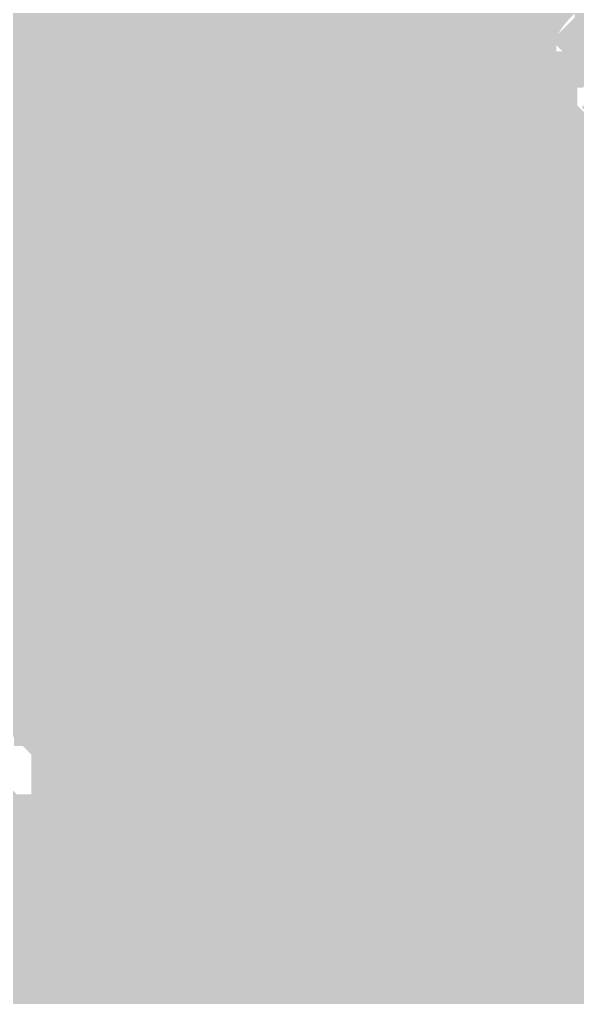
# Model space of a CAD drawing. Extents: x -5 to 157, y -120 to 103.
# Drawn here: x 20.86 to 25.53, y 2.99 to 11.19 of the extents above; entities that cross this region are included whole.
import ezdxf

# ---------------------------------------------------------------- set-up
doc = ezdxf.new("R2010")
doc.units = 0
doc.header["$MEASUREMENT"] = 0
doc.layers.get('0').update_dxf_attribs({"linetype": 'CONTINUOUS'})
for name, color, linetype in [('22-304-2_BOT', 7, 'CONTINUOUS'), ('22-304-2_DRD', 7, 'CONTINUOUS'), ('22-304-2_DRL', 2, 'CONTINUOUS'), ('22-304-2_IN1', 4, 'CONTINUOUS'), ('22-304-2_IN2', 3, 'CONTINUOUS'), ('22-304-2_SMB', 5, 'CONTINUOUS'), ('22-304-2_SPB', 14, 'CONTINUOUS'), ('22-304-2_SSB', 12, 'CONTINUOUS'), ('22-304-2_TOP', 13, 'CONTINUOUS'), ('THRUHOLE_TAP', 7, 'CONTINUOUS')]:
    doc.layers.add(name, color=color, linetype=linetype)

# ---------------------------------------------------------------- blocks, each defined once
blk = doc.blocks.new('RECTANGLE_3')
blk.add_solid([(0.4826, 0.4064), (0.4826, -0.4064), (-0.4826, 0.4064), (-0.4826, -0.4064)])
blk = doc.blocks.new('ROUND_39')
at = {"const_width": 0.40005}
blk.add_lwpolyline([(-0.200024, 0, 1), (0.200024, 0, 1)], format="xyb", close=True, dxfattribs=at)
blk = doc.blocks.new('RECTANGLE_47')
blk.add_solid([(0.4064, 0.4826), (0.4064, -0.4826), (-0.4064, 0.4826), (-0.4064, -0.4826)])
blk = doc.blocks.new('ROUND_88')
at = {"const_width": 0.10033}
blk.add_lwpolyline([(-0.050164, 0, 1), (0.050164, 0, 1)], format="xyb", close=True, dxfattribs=at)
blk = doc.blocks.new('ROUND_42')
at = {"const_width": 0.40005}
blk.add_lwpolyline([(-0.200024, 0, 1), (0.200024, 0, 1)], format="xyb", close=True, dxfattribs=at)
blk = doc.blocks.new('ROUND_80')
at = {"const_width": 0.10033}
blk.add_lwpolyline([(-0.050164, 0, 1), (0.050164, 0, 1)], format="xyb", close=True, dxfattribs=at)

msp = doc.modelspace()

# ---------------------------------------------------------------- linework, layer by layer
at = {"layer": '22-304-2_BOT'}
for points, const_width in [([(23.2156, 12.20216), (23.2156, 10.4394)], 0.254), ([(23.3426, 12.20216), (23.3426, 9.2456)], 0.254), ([(23.5712, 12.20216), (23.5712, 9.2456)], 0.254), ([(23.7998, 12.20216), (23.7998, 9.2456)], 0.254), ([(24.0284, 12.20216), (24.0284, 9.2456)], 0.254), ([(24.257, 12.20216), (24.257, 9.2456)], 0.254), ([(24.4856, 12.20216), (24.4856, 9.2456)], 0.254), ([(24.7142, 12.20216), (24.7142, 9.2456)], 0.254), ([(24.9428, 12.20216), (24.9428, 9.2456)], 0.254), ([(25.1714, 12.20216), (25.1714, 10.9474)], 0.254), ([(25.25014, 11.1252), (23.2156, 11.1252)], 0.254), ([(25.15616, 10.8966), (23.2156, 10.8966)], 0.254), ([(25.12822, 10.668), (23.2156, 10.668)], 0.254), ([(24.13, 10.668), (24.13, 8.3312)], 0.254), ([(21.3868, 10.4394), (21.05406, 10.4394)], 0.254), ([(21.2852, 10.4394), (21.2852, 9.2456)], 0.254), ([(21.5138, 10.4394), (21.5138, 9.2456)], 0.254), ([(21.7424, 10.4394), (21.7424, 9.2456)], 0.254), ([(23.2156, 10.4394), (21.7932, 10.4394)], 0.254), ([(25.15616, 10.4394), (21.7932, 10.4394)], 0.254), ([(21.971, 10.4394), (21.971, 9.2456)], 0.254), ([(22.1996, 10.4394), (22.1996, 9.2456)], 0.254), ([(22.4282, 10.4394), (22.4282, 9.2456)], 0.254), ([(22.6568, 10.4394), (22.6568, 9.2456)], 0.254), ([(22.8854, 10.4394), (22.8854, 9.2456)], 0.254), ([(23.114, 10.4394), (23.114, 9.2456)], 0.254), ([(25.1714, 10.3886), (25.1714, 9.2456)], 0.254), ([(25.2095, 10.28954), (25.2095, 9.2456)], 0.254), ([(25.2095, 10.28954), (25.2095, 9.2456)], 0.254), ([(25.2095, 10.2108), (21.17344, 10.2108)], 0.254), ([(25.2095, 9.9822), (21.22424, 9.9822)], 0.254), ([(25.2095, 9.7536), (21.21408, 9.7536)], 0.254), ([(25.2095, 9.525), (21.14296, 9.525)], 0.254), ([(21.0566, 9.37514), (21.0566, 9.2456)], 0.254), ([(21.2344, 9.2456), (20.955, 9.2456)], 0.254), ([(25.2095, 9.2964), (20.9931, 9.2964)], 0.254), ([(21.3106, 9.2456), (21.2344, 9.2456)], 0.254), ([(23.1394, 9.2456), (21.3106, 9.2456)], 0.254), ([(22.225, 9.1821), (22.225, 8.3312)], 0.381), ([(23.2156, 9.2456), (23.1394, 9.2456)], 0.254), ([(25.0444, 9.2456), (23.2156, 9.2456)], 0.254), ([(24.13, 9.1821), (24.13, 8.3312)], 0.381), ([(25.1206, 9.2456), (25.0444, 9.2456)], 0.254), ([(25.2095, 9.2456), (25.1206, 9.2456)], 0.254), ([(24.13, 8.3312), (24.13, 8.382), (24.0792, 8.3312), (22.225, 8.3312)], 0.254), ([(24.13, 8.3312), (22.225, 8.3312)], 0.254), ([(22.225, 6.9088), (20.32, 6.9088)], 0.254), ([(22.225, 6.9088), (21.91766, 6.60146), (21.91766, 1.905)], 0.254), ([(24.13, 6.9088), (23.4188, 6.1976), (23.4188, 1.905)], 0.254), ([(26.035, 6.9088), (24.13, 6.9088)], 0.254), ([(27.94, 6.604), (27.94, 5.461), (27.178, 4.699), (26.797, 4.699), (24.91994, 2.82194), (24.91994, 1.905)], 0.254), ([(24.41956, 1.905), (24.41956, 3.08356), (26.924, 5.588)], 0.254)]:
    msp.add_lwpolyline(points, dxfattribs=dict(at, const_width=const_width))
at = {"layer": '22-304-2_BOT', "const_width": 0.254}
for points in [[(26.035, 11.57478, 0.4142136), (25.12822, 10.668)], [(25.12822, 10.668, 0.1078828), (25.21072, 10.2901)], [(21.22678, 9.906, 0.1584012), (21.05357, 10.43904)], [(20.955, 9.2583, 0.2014867), (21.22705, 9.906)]]:
    msp.add_lwpolyline(points, format="xyb", dxfattribs=at)
at = {"layer": '22-304-2_DRD', "const_width": 0.254}
for points in [[(23.876, 11.303), (23.495, 10.922)], [(24.384, 11.303), (23.876, 11.303)], [(24.765, 10.922), (24.384, 11.303)], [(25.781, 11.303), (25.4, 10.922)], [(25.781, 11.303), (25.4, 10.922)], [(23.876, 11.049), (23.876, 10.922)], [(24.003, 11.049), (23.876, 11.049)], [(24.003, 10.922), (24.003, 11.049)], [(24.257, 11.049), (24.257, 10.922)], [(24.384, 11.049), (24.257, 11.049)], [(24.384, 10.922), (24.384, 11.049)], [(23.495, 10.922), (23.495, 10.414)], [(23.876, 10.922), (24.003, 10.922)], [(24.257, 10.922), (24.384, 10.922)], [(24.765, 10.414), (24.765, 10.922)], [(25.4, 10.922), (25.4, 10.414)], [(25.4, 10.922), (25.4, 10.414)], [(20.955, 10.16), (20.574, 10.541)], [(24.003, 10.287), (23.749, 10.541)], [(24.511, 10.541), (24.257, 10.287)], [(25.908, 10.287), (25.654, 10.541)], [(25.908, 10.287), (25.654, 10.541)], [(23.495, 10.414), (23.876, 10.033)], [(24.384, 10.033), (24.765, 10.414)], [(25.4, 10.414), (25.781, 10.033)], [(25.4, 10.414), (25.781, 10.033)], [(24.257, 10.287), (24.003, 10.287)], [(20.955, 9.652), (20.955, 10.16)], [(23.876, 10.033), (24.384, 10.033)], [(20.574, 9.271), (20.955, 9.652)], [(21.082, 5.08), (20.701, 5.461)], [(21.082, 4.572), (21.082, 5.08)], [(20.828, 4.699), (20.574, 4.445)], [(20.701, 4.191), (21.082, 4.572)]]:
    msp.add_lwpolyline(points, dxfattribs=at)
at = {"layer": '22-304-2_IN1', "const_width": 0.254}
for points in [[(23.4442, 10.922), (18.415, 10.922)], [(20.9042, 10.922), (20.9042, 5.39496)], [(21.1328, 10.922), (21.1328, 5.07492)], [(21.3614, 10.922), (21.3614, 0.4191)], [(21.59, 10.922), (21.59, 0.26924)], [(21.8186, 10.922), (21.8186, -1.53416)], [(22.0472, 10.922), (22.0472, -1.36906)], [(22.2758, 10.922), (22.2758, -1.30556)], [(22.5044, 10.922), (22.5044, -1.31826)], [(22.733, 10.922), (22.733, -1.4097)], [(22.9616, 10.922), (22.9616, -1.63068)], [(23.1902, 10.922), (23.1902, -16.002)], [(23.4188, 10.922), (23.4188, 10.83056)], [(25.3492, 10.922), (24.81326, 10.922)], [(25.019, 10.922), (25.019, -15.7607)], [(25.2476, 10.922), (25.2476, -4.00812)], [(23.40356, 10.7442), (18.415, 10.7442)], [(25.30856, 10.7442), (24.85644, 10.7442)], [(23.41626, 10.5156), (18.81632, 10.5156)], [(23.4188, 10.5029), (23.4188, -16.002)], [(25.32126, 10.5156), (24.84374, 10.5156)], [(23.5077, 10.287), (19.0373, 10.287)], [(25.4127, 10.287), (24.7523, 10.287)], [(24.7904, 10.35812), (24.7904, -15.98168)], [(23.6474, 10.11936), (23.6474, -16.002)], [(25.4762, 10.1981), (25.4762, -2.29108)], [(23.72868, 10.0584), (19.12874, 10.0584)], [(25.63368, 10.0584), (24.53132, 10.0584)], [(24.5618, 10.07872), (24.5618, -16.002)], [(23.876, 9.9822), (23.876, -16.002)], [(24.3332, 9.96696), (24.3332, -16.002)], [(24.1046, 9.93902), (24.1046, -16.002)], [(28.58008, 9.8298), (19.14144, 9.8298)], [(28.26004, 9.6012), (19.07794, 9.6012)], [(28.13558, 9.3726), (18.91284, 9.3726)], [(28.10002, 9.144), (18.415, 9.144)], [(28.13558, 8.9154), (18.415, 8.9154)], [(28.26004, 8.6868), (18.415, 8.6868)], [(28.39212, 8.4582), (18.415, 8.4582)], [(28.19146, 8.2296), (18.415, 8.2296)], [(28.11018, 8.001), (18.415, 8.001)], [(28.1051, 7.7724), (18.415, 7.7724)], [(28.17876, 7.5438), (18.415, 7.5438)], [(27.7749, 7.3152), (18.415, 7.3152)], [(27.39136, 7.0866), (18.415, 7.0866)], [(27.2542, 6.858), (18.415, 6.858)], [(27.21102, 6.6294), (18.415, 6.6294)], [(27.23896, 6.4008), (18.415, 6.4008)], [(26.48712, 6.1722), (18.415, 6.1722)], [(26.28646, 5.9436), (18.415, 5.9436)], [(26.20518, 5.715), (18.415, 5.715)], [(26.2001, 5.4864), (20.75688, 5.4864)], [(26.27376, 5.2578), (21.03374, 5.2578)], [(26.4541, 5.0292), (21.14804, 5.0292)], [(32.004, 4.8006), (21.17598, 4.8006)], [(32.004, 4.572), (21.13026, 4.572)], [(21.1328, 4.57708), (21.1328, 0.47244)], [(32.004, 4.3434), (20.9931, 4.3434)], [(20.9042, 4.25704), (20.9042, 0.45466)], [(32.004, 4.1148), (20.60956, 4.1148)], [(32.004, 3.8862), (15.52956, 3.8862)], [(32.004, 3.6576), (15.9131, 3.6576)], [(32.004, 3.429), (16.05026, 3.429)], [(32.004, 3.2004), (16.09598, 3.2004)], [(32.004, 2.9718), (16.06804, 2.9718)]]:
    msp.add_lwpolyline(points, dxfattribs=at)
for points in [[(23.4442, 10.922, 0.0889096), (23.39868, 10.668)], [(24.85898, 10.668, 0.0892146), (24.81329, 10.92201)], [(25.3492, 10.922, 0.0889096), (25.30368, 10.668)], [(23.40102, 10.668, 0.4142136), (24.13, 9.93902)], [(24.13, 9.93902, 0.4142136), (24.85898, 10.668)], [(25.30602, 10.668, 0.4142136), (26.035, 9.93902)], [(21.17598, 4.826, 0.4142136), (20.447, 5.55498)], [(20.447, 4.09702, 0.4142136), (21.17598, 4.826)]]:
    msp.add_lwpolyline(points, format="xyb", dxfattribs=at)
at = {"layer": '22-304-2_IN2', "const_width": 0.254}
for points in [[(24.4856, 46.21276), (24.4856, -22.86762)], [(24.7142, 31.63062), (24.7142, -22.86762)], [(24.9428, 31.41472), (24.9428, -3.97002)], [(25.1714, 31.29534), (25.1714, 11.22172)], [(24.257, 31.09722), (24.257, -22.86762)], [(24.0284, 30.58414), (24.0284, -22.86762)], [(23.7998, 30.38094), (23.7998, -22.86762)], [(23.5712, 20.09902), (23.5712, -22.86762)], [(23.3426, 19.73326), (23.3426, -1.76276)], [(23.114, 19.55546), (23.114, -1.34366)], [(22.8854, 18.96364), (22.8854, -1.1557)], [(22.6568, 15.20952), (22.6568, -1.05156)], [(20.828, 15.10792), (20.828, 10.79754)], [(22.4282, 14.88186), (22.4282, -1.00838)], [(21.0566, 14.83614), (21.0566, 10.61974)], [(22.1996, 14.71422), (22.1996, -1.016)], [(21.2852, 14.68882), (21.2852, 10.25398)], [(21.971, 14.62532), (21.971, -1.0795)], [(21.5138, 14.61516), (21.5138, -1.44018)], [(21.7424, 14.59484), (21.7424, -1.2065)], [(25.11552, 11.1252), (17.10944, 11.1252)], [(25.03424, 10.8966), (20.5867, 10.8966)], [(25.00884, 10.668), (21.0058, 10.668)], [(25.03424, 10.4394), (21.1963, 10.4394)], [(25.11552, 10.2108), (21.30044, 10.2108)], [(25.1714, 10.11428), (25.1714, -3.60426)], [(25.27046, 9.9822), (21.34362, 9.9822)], [(25.4, 9.86028), (25.4, -3.42646)], [(25.56764, 9.7536), (21.33346, 9.7536)], [(25.6286, 9.72566), (25.6286, -3.32994)], [(21.2852, 9.55802), (21.2852, 5.41782)], [(27.8765, 9.525), (21.2725, 9.525)], [(27.813, 9.2964), (21.1455, 9.2964)], [(21.0566, 9.19226), (21.0566, 5.6515)], [(27.80538, 9.0678), (20.91182, 9.0678)], [(20.828, 9.01446), (20.828, 5.7785)], [(27.84856, 8.8392), (13.42644, 8.8392)], [(27.9527, 8.6106), (13.3223, 8.6106)], [(27.93746, 8.382), (13.46454, 8.382)], [(27.84094, 8.1534), (13.56106, 8.1534)], [(27.80284, 7.9248), (13.59662, 7.9248)], [(27.81808, 7.6962), (13.58392, 7.6962)], [(27.38628, 7.4676), (13.51534, 7.4676)], [(27.13228, 7.239), (13.37818, 7.239)], [(26.99766, 7.0104), (13.12672, 7.0104)], [(26.92908, 6.7818), (12.065, 6.7818)], [(26.57602, 6.5532), (12.22248, 6.5532)], [(26.21026, 6.3246), (12.30376, 6.3246)], [(26.03246, 6.096), (12.32916, 6.096)], [(25.93594, 5.8674), (12.30376, 5.8674)], [(25.89784, 5.6388), (21.07184, 5.6388)], [(25.91308, 5.4102), (21.29028, 5.4102)], [(25.98166, 5.1816), (21.40966, 5.1816)], [(26.11628, 4.953), (21.46554, 4.953)], [(26.37028, 4.7244), (21.46808, 4.7244)], [(43.815, 4.4958), (21.41728, 4.4958)], [(21.2852, 4.23418), (21.2852, -6.77672)], [(43.815, 4.2672), (21.30806, 4.2672)], [(21.0566, 4.0005), (21.0566, -6.65734)], [(43.815, 4.0386), (21.10486, 4.0386)], [(43.815, 3.81), (20.59178, 3.81)], [(20.828, 3.8735), (20.828, -6.60146)], [(43.815, 3.5814), (16.30934, 3.5814)], [(43.815, 3.3528), (16.37792, 3.3528)], [(43.815, 3.1242), (16.39062, 3.1242)], [(43.815, 2.8956), (16.35506, 2.8956)]]:
    msp.add_lwpolyline(points, dxfattribs=at)
for points in [[(26.035, 11.69416, 0.4142136), (25.00884, 10.668)], [(21.34616, 9.906, 0.4142136), (20.32, 10.93216)], [(25.00884, 10.668, 0.4142136), (26.035, 9.64184)], [(20.32, 8.87984, 0.4142136), (21.34616, 9.906)], [(21.47316, 4.826, 0.4142136), (20.447, 5.85216)], [(20.447, 3.79984, 0.4142136), (21.47316, 4.826)]]:
    msp.add_lwpolyline(points, format="xyb", dxfattribs=at)
at = {"layer": '22-304-2_SSB', "const_width": 0.1524}
for points in [[(23.0505, 10.6045), (20.1295, 10.6045), (20.1295, 12.2428), (23.0505, 12.2428), (23.0505, 10.6045)], [(24.50592, 10.6934), (24.50592, 11.7094), (24.62276, 11.54176)], [(23.60676, 11.2014), (23.54834, 11.37158), (23.54834, 11.54176), (23.60676, 11.7094), (23.96236, 11.7094), (24.02332, 11.54176), (24.02332, 11.37158), (23.96236, 11.2014), (23.60676, 11.2014), (23.54834, 11.03376), (23.54834, 10.86358), (23.60676, 10.6934), (23.96236, 10.6934), (24.02332, 10.86358), (24.02332, 11.03376), (23.96236, 11.2014)], [(25.10536, 10.86358), (25.16632, 10.6934), (25.52192, 10.6934), (25.58034, 10.86358), (25.58034, 11.54176), (25.52192, 11.7094), (25.16632, 11.7094), (25.10536, 11.54176)], [(24.38654, 10.6934), (24.62276, 10.6934)], [(21.1455, 9.0805), (21.1455, 6.1595), (19.5072, 6.1595), (19.5072, 9.0805), (21.1455, 9.0805)], [(21.3995, 6.1595), (21.3995, 9.0805), (23.0378, 9.0805), (23.0378, 6.1595), (21.3995, 6.1595)], [(23.3045, 6.1595), (23.3045, 9.0805), (24.9428, 9.0805), (24.9428, 6.1595), (23.3045, 6.1595)], [(26.8605, 9.0805), (26.8605, 6.1595), (25.2222, 6.1595), (25.2222, 9.0805), (26.8605, 9.0805)], [(23.98776, 5.99186), (23.98776, 5.51688), (24.6634, 5.7531), (24.6634, 5.87248), (23.6474, 5.87248)], [(20.03806, 5.10032), (19.87042, 5.21716), (19.87042, 5.45592), (20.03806, 5.57276), (20.20824, 5.57276), (20.54606, 5.33654), (20.88642, 5.57276), (20.88642, 5.10032)], [(22.2504, 5.11048), (22.2504, 5.46608), (22.08276, 5.5245), (21.91258, 5.5245), (21.7424, 5.46608), (21.7424, 5.11048), (21.91258, 5.05206), (22.08276, 5.05206), (22.7584, 5.28828)], [(23.6474, 5.15366), (23.6474, 4.67868), (24.32558, 5.15366), (24.49576, 5.15366), (24.6634, 5.0927), (24.6634, 4.7371), (24.49576, 4.67868)], [(22.08276, 4.6863), (22.08276, 4.21386), (22.7584, 4.45008), (22.7584, 4.56946), (21.7424, 4.56946)], [(19.87042, 4.61772), (20.88642, 4.61772), (20.71624, 4.49834)], [(23.6474, 4.31546), (23.6474, 4.0767)], [(23.6474, 4.19608), (24.6634, 4.19608), (24.49576, 4.0767)], [(19.87042, 4.01574), (19.87042, 3.60172), (20.88642, 3.60172)], [(21.91258, 3.8481), (21.7424, 3.78968), (21.7424, 3.43408), (21.91258, 3.37566), (22.59076, 3.37566), (22.7584, 3.43408), (22.7584, 3.78968), (22.59076, 3.8481)], [(24.1554, 3.4163), (23.6474, 3.5941)], [(24.1554, 3.12166), (24.1554, 3.47726), (24.32558, 3.5941), (24.49576, 3.5941), (24.6634, 3.47726), (24.6634, 3.12166), (23.6474, 3.12166)]]:
    msp.add_lwpolyline(points, dxfattribs=at)
at = {"layer": '22-304-2_TOP'}
for points, const_width in [([(15.367, 3.175), (36.449, 3.175), (43.815, 10.541), (43.815, 26.543), (47.625, 30.353), (87.757, 30.353), (90.932, 27.178), (90.932, 7.874), (94.615, 4.191), (113.411, 4.191), (114.808, 2.794)], 0.635), ([(16.129, 11.43), (23.495, 11.43), (23.749, 11.684), (28.575, 11.684), (29.21, 11.049), (31.623, 11.049), (32.385, 11.811), (32.385, 14.478)], 0.635), ([(25.146, 10.8585), (24.08936, 10.8585)], 0.254), ([(24.257, 10.8585), (24.257, 9.779)], 0.254), ([(24.4856, 10.8585), (24.4856, 9.779)], 0.254), ([(24.7142, 10.8585), (24.7142, 9.779)], 0.254), ([(24.9428, 10.8585), (24.9428, 9.779)], 0.254), ([(24.0284, 10.80008), (24.0284, 9.779)], 0.254), ([(23.7998, 10.66292), (23.7998, 9.779)], 0.254), ([(25.12822, 10.668), (23.8125, 10.668)], 0.254), ([(10.16, 10.541), (10.16, 8.382), (11.938, 6.604), (27.94, 6.604)], 0.254), ([(23.495, 10.6045), (20.89912, 10.6045)], 0.254), ([(21.0566, 10.6045), (21.0566, 10.43686)], 0.254), ([(21.2852, 10.6045), (21.2852, 9.779)], 0.254), ([(21.5138, 10.6045), (21.5138, 9.779)], 0.254), ([(21.7424, 10.6045), (21.7424, 9.779)], 0.254), ([(21.971, 10.6045), (21.971, 9.779)], 0.254), ([(22.1996, 10.6045), (22.1996, 9.779)], 0.254), ([(22.4282, 10.6045), (22.4282, 9.779)], 0.254), ([(22.6568, 10.6045), (22.6568, 9.779)], 0.254), ([(22.8854, 10.6045), (22.8854, 9.779)], 0.254), ([(23.114, 10.6045), (23.114, 9.779)], 0.254), ([(23.3426, 10.6045), (23.3426, 9.779)], 0.254), ([(23.5712, 10.60704), (23.5712, 9.779)], 0.254), ([(25.15616, 10.4394), (21.05406, 10.4394)], 0.254), ([(25.1714, 10.3886), (25.1714, 9.779)], 0.254), ([(25.25014, 10.2108), (21.17344, 10.2108)], 0.254), ([(25.44064, 9.9822), (21.22424, 9.9822)], 0.254), ([(25.4, 10.0203), (25.4, 9.779)], 0.254), ([(25.6286, 9.8552), (25.6286, 9.779)], 0.254), ([(25.85212, 9.779), (21.21916, 9.779)], 0.254), ([(28.829, 9.144), (12.446, 9.144)], 0.254), ([(12.573, 7.874), (28.829, 7.874)], 0.254), ([(26.924, 5.588), (26.416, 6.096), (11.303, 6.096)], 0.254), ([(26.02484, 5.461), (21.0947, 5.461)], 0.254), ([(21.2852, 5.461), (21.2852, 5.17398)], 0.254), ([(21.5138, 5.461), (21.5138, 4.0005)], 0.254), ([(21.7424, 5.461), (21.7424, 4.0005)], 0.254), ([(21.971, 5.461), (21.971, 4.0005)], 0.254), ([(22.1996, 5.461), (22.1996, 4.0005)], 0.254), ([(22.4282, 5.461), (22.4282, 4.0005)], 0.254), ([(22.6568, 5.461), (22.6568, 4.0005)], 0.254), ([(22.8854, 5.461), (22.8854, 4.0005)], 0.254), ([(23.114, 5.461), (23.114, 4.0005)], 0.254), ([(23.3426, 5.461), (23.3426, 4.0005)], 0.254), ([(23.5712, 5.461), (23.5712, 4.0005)], 0.254), ([(23.7998, 5.461), (23.7998, 4.0005)], 0.254), ([(24.0284, 5.461), (24.0284, 4.0005)], 0.254), ([(24.257, 5.461), (24.257, 4.0005)], 0.254), ([(24.4856, 5.461), (24.4856, 4.0005)], 0.254), ([(24.7142, 5.461), (24.7142, 4.0005)], 0.254), ([(24.9428, 5.461), (24.9428, 4.0005)], 0.254), ([(25.1714, 5.461), (25.1714, 4.0005)], 0.254), ([(25.4, 5.461), (25.4, 4.0005)], 0.254), ([(25.6286, 5.461), (25.6286, 4.0005)], 0.254), ([(26.03246, 5.4102), (21.14042, 5.4102)], 0.254), ([(26.1112, 5.1816), (21.28266, 5.1816)], 0.254), ([(26.2763, 4.953), (21.34616, 4.953)], 0.254), ([(26.6446, 4.7244), (21.3487, 4.7244)], 0.254), ([(21.2852, 4.47802), (21.2852, 4.0005)], 0.254), ([(36.6014, 4.4958), (21.29282, 4.4958)], 0.254), ([(36.3728, 4.2672), (21.16074, 4.2672)], 0.254), ([(21.0566, 4.1529), (21.0566, 4.0005)], 0.254), ([(36.1061, 4.0005), (20.82292, 4.0005)], 0.254), ([(36.1442, 4.0386), (20.89912, 4.0386)], 0.254)]:
    msp.add_lwpolyline(points, dxfattribs=dict(at, const_width=const_width))
at = {"layer": '22-304-2_TOP', "const_width": 0.254}
for points in [[(25.146, 10.8585, 0.0528224), (25.12582, 10.668)], [(23.495, 10.6045, 0.1989119), (24.07872, 10.84628)], [(25.12822, 10.668, 0.3559645), (25.85212, 9.779)], [(21.22678, 9.906, 0.2232435), (20.89876, 10.60406)], [(21.21916, 9.779, 0.0350931), (21.22808, 9.906)], [(21.35378, 4.826, 0.1963406), (21.09451, 5.46081)], [(20.82292, 4.0005, 0.293919), (21.35378, 4.826)]]:
    msp.add_lwpolyline(points, format="xyb", dxfattribs=at)

# ---------------------------------------------------------------- block references
at = {"layer": '22-304-2_BOT'}
for name, p in [('RECTANGLE_47', (20.8788, 11.43)), ('RECTANGLE_47', (22.3012, 11.43)), ('ROUND_39', (24.13, 10.668)), ('RECTANGLE_3', (22.225, 8.3312)), ('RECTANGLE_3', (24.13, 8.3312)), ('RECTANGLE_3', (22.225, 6.9088)), ('RECTANGLE_3', (24.13, 6.9088))]:
    msp.add_blockref(name, p, dxfattribs=at)
at = {"layer": '22-304-2_DRL'}
msp.add_blockref('ROUND_88', (24.13, 10.668), dxfattribs=at)
at = {"layer": '22-304-2_IN1'}
msp.add_blockref('ROUND_42', (24.13, 10.668), dxfattribs=at)
at = {"layer": '22-304-2_IN2'}
msp.add_blockref('ROUND_42', (24.13, 10.668), dxfattribs=at)
at = {"layer": '22-304-2_SMB'}
for name, p in [('RECTANGLE_47', (20.8788, 11.43)), ('RECTANGLE_47', (22.3012, 11.43)), ('RECTANGLE_3', (22.225, 8.3312)), ('RECTANGLE_3', (24.13, 8.3312)), ('RECTANGLE_3', (22.225, 6.9088)), ('RECTANGLE_3', (24.13, 6.9088))]:
    msp.add_blockref(name, p, dxfattribs=at)
at = {"layer": '22-304-2_SPB'}
for name, p in [('RECTANGLE_47', (20.8788, 11.43)), ('RECTANGLE_47', (22.3012, 11.43)), ('RECTANGLE_3', (22.225, 8.3312)), ('RECTANGLE_3', (24.13, 8.3312)), ('RECTANGLE_3', (22.225, 6.9088)), ('RECTANGLE_3', (24.13, 6.9088))]:
    msp.add_blockref(name, p, dxfattribs=at)
at = {"layer": '22-304-2_TOP'}
msp.add_blockref('ROUND_39', (24.13, 10.668), dxfattribs=at)
at = {"layer": 'THRUHOLE_TAP'}
msp.add_blockref('ROUND_80', (24.13, 10.668), dxfattribs=at)

doc.saveas('drawing.dxf')
